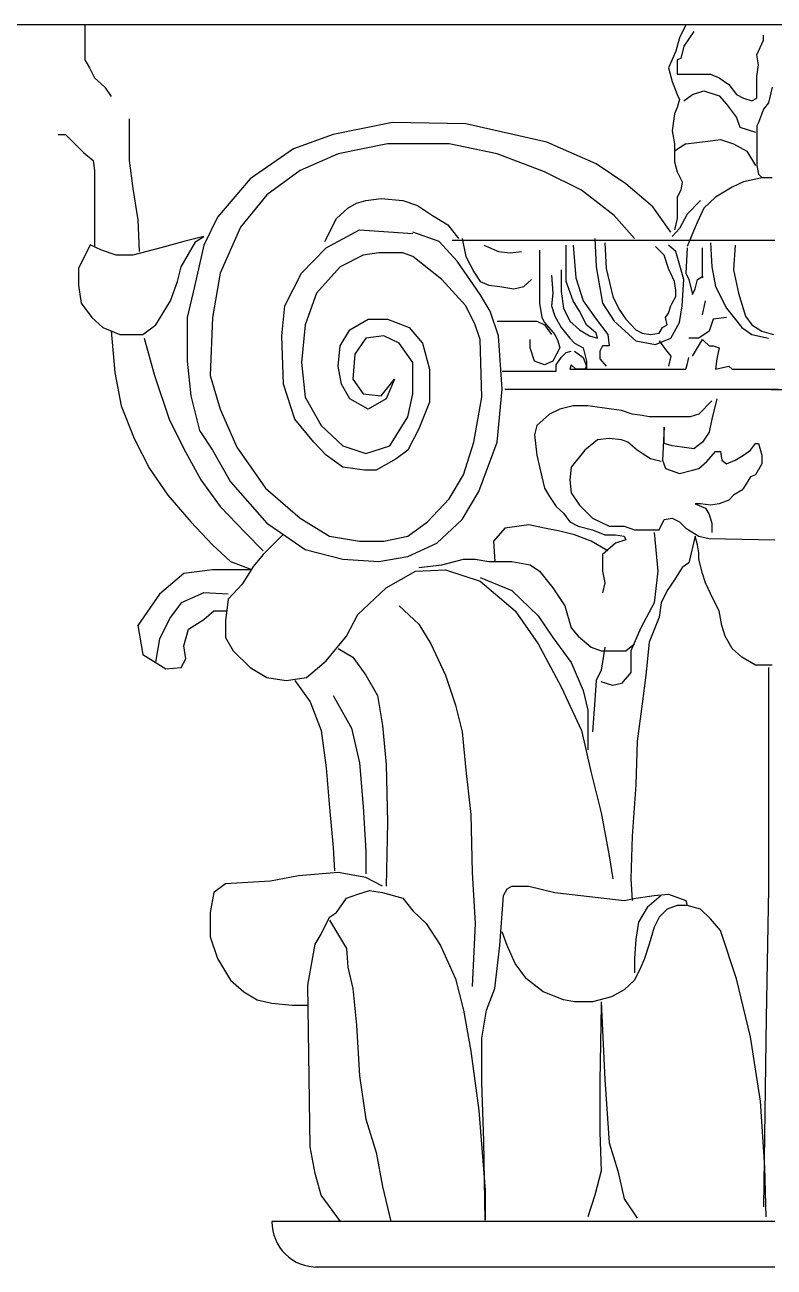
# Model space of a CAD drawing. Header units: metres. Extents: x 2217 to 2595, y -381 to -273.
# Drawn here: x 2354.5321 to 2354.7901, y -368.9156 to -368.4879 of the extents above; entities that cross this region are included whole.
import ezdxf

# ---------------------------------------------------------------- set-up
doc = ezdxf.new("R2010")
doc.units = ezdxf.units.M
doc.header["$LTSCALE"] = 0.5
doc.header["$MEASUREMENT"] = 0
doc.layers.add('A-FIX', color=144, linetype='Continuous')

msp = doc.modelspace()

# ---------------------------------------------------------------- linework, layer by layer
at = {"layer": 'A-FIX', "ltscale": 0.5}
for p, q in [((2359.32733, -368.48792), (2353.17733, -368.48792)), ((2354.55274, -368.48792), (2354.55274, -368.49478)), ((2354.75966, -368.48792), (2354.75747, -368.49244)), ((2354.76246, -368.49026), (2354.75903, -368.49524)), ((2354.78646, -368.49322), (2354.78646, -368.4915)), ((2354.55274, -368.49478), (2354.55274, -368.49992)), ((2354.75747, -368.49244), (2354.75623, -368.49696)), ((2354.75903, -368.49524), (2354.75794, -368.49945)), ((2354.78412, -368.4982), (2354.78646, -368.49322)), ((2354.55274, -368.49992), (2354.5543, -368.50272)), ((2354.75623, -368.49696), (2354.75374, -368.50272)), ((2354.75794, -368.49945), (2354.7567, -368.49992)), ((2354.7567, -368.49992), (2354.7567, -368.5049)), ((2354.78474, -368.50163), (2354.78412, -368.4982)), ((2354.5543, -368.50272), (2354.55601, -368.50615)), ((2354.75374, -368.50272), (2354.75498, -368.5074)), ((2354.78412, -368.50568), (2354.78474, -368.50163)), ((2354.55601, -368.50615), (2354.55959, -368.50942)), ((2354.75498, -368.5074), (2354.7567, -368.51191)), ((2354.7567, -368.5049), (2354.76823, -368.5049)), ((2354.76823, -368.5049), (2354.77119, -368.50615)), ((2354.77119, -368.50615), (2354.77446, -368.50849)), ((2354.77446, -368.50849), (2354.77711, -368.51191)), ((2354.78412, -368.50849), (2354.78412, -368.50568)), ((2354.78412, -368.51316), (2354.78412, -368.50849)), ((2354.55959, -368.50942), (2354.56178, -368.51254)), ((2354.7567, -368.51191), (2354.75747, -368.51363)), ((2354.75903, -368.5141), (2354.76199, -368.51191)), ((2354.76199, -368.51191), (2354.76589, -368.51067)), ((2354.76589, -368.51067), (2354.77119, -368.51238)), ((2354.77119, -368.51238), (2354.77368, -368.51519)), ((2354.77711, -368.51191), (2354.7796, -368.51316)), ((2354.7796, -368.51316), (2354.7824, -368.5141)), ((2354.7824, -368.5141), (2354.78412, -368.51316)), ((2354.78942, -368.50942), (2354.78817, -368.51472)), ((2354.7567, -368.51643), (2354.75576, -368.51861)), ((2354.75747, -368.51363), (2354.7567, -368.51643)), ((2354.77368, -368.51519), (2354.77711, -368.51986)), ((2354.78646, -368.5169), (2354.78474, -368.52158)), ((2354.78817, -368.51472), (2354.78646, -368.5169)), ((2354.56801, -368.52033), (2354.56801, -368.53466)), ((2354.65869, -368.52158), (2354.63828, -368.52563)), ((2354.68393, -368.52204), (2354.65869, -368.52158)), ((2354.75576, -368.51861), (2354.75498, -368.52438)), ((2354.77711, -368.51986), (2354.77835, -368.52313)), ((2354.78474, -368.52158), (2354.78412, -368.52267)), ((2354.54355, -368.52563), (2354.54604, -368.52563)), ((2354.54604, -368.52563), (2354.54931, -368.5289)), ((2354.63828, -368.52563), (2354.62457, -368.53061)), ((2354.71182, -368.52827), (2354.68393, -368.52204)), ((2354.75498, -368.52438), (2354.75576, -368.5289)), ((2354.77835, -368.52313), (2354.78365, -368.52485)), ((2354.78412, -368.52267), (2354.78412, -368.52656)), ((2354.54931, -368.5289), (2354.55227, -368.53186)), ((2354.65698, -368.5289), (2354.63999, -368.53233)), ((2354.67817, -368.5289), (2354.65698, -368.5289)), ((2354.69468, -368.53233), (2354.67817, -368.5289)), ((2354.72881, -368.53575), (2354.71182, -368.52827)), ((2354.75576, -368.5289), (2354.75576, -368.53513)), ((2354.75966, -368.5289), (2354.75576, -368.53139)), ((2354.75966, -368.5289), (2354.76823, -368.52781)), ((2354.76823, -368.52781), (2354.77165, -368.52734)), ((2354.77165, -368.52734), (2354.77617, -368.5289)), ((2354.77617, -368.5289), (2354.78069, -368.53139)), ((2354.78412, -368.52656), (2354.78412, -368.53139)), ((2354.55227, -368.53186), (2354.55554, -368.53466)), ((2354.55554, -368.53466), (2354.55601, -368.53809)), ((2354.56801, -368.53466), (2354.56925, -368.54432)), ((2354.62457, -368.53061), (2354.60961, -368.5409)), ((2354.63999, -368.53233), (2354.6269, -368.53809)), ((2354.71104, -368.53856), (2354.69468, -368.53233)), ((2354.78069, -368.53139), (2354.78365, -368.53638)), ((2354.78412, -368.53139), (2354.78412, -368.53638)), ((2354.55601, -368.53809), (2354.55601, -368.56427)), ((2354.6269, -368.53809), (2354.61537, -368.5465)), ((2354.72382, -368.54479), (2354.71104, -368.53856)), ((2354.73909, -368.54261), (2354.72881, -368.53575)), ((2354.75576, -368.53513), (2354.7567, -368.53856)), ((2354.7567, -368.53856), (2354.75841, -368.54199)), ((2354.78412, -368.53638), (2354.78474, -368.53934)), ((2354.60961, -368.5409), (2354.59839, -368.55414)), ((2354.74828, -368.55056), (2354.73909, -368.54261)), ((2354.75841, -368.54199), (2354.75794, -368.54479)), ((2354.7796, -368.54199), (2354.7757, -368.54386)), ((2354.78646, -368.54043), (2354.7796, -368.54199)), ((2354.78474, -368.53934), (2354.78583, -368.54043)), ((2354.78583, -368.54043), (2354.78942, -368.54043)), ((2354.56925, -368.54432), (2354.57097, -368.55507)), ((2354.61537, -368.5465), (2354.60634, -368.55757)), ((2354.73504, -368.55352), (2354.72382, -368.54479)), ((2354.75794, -368.54479), (2354.7567, -368.54728)), ((2354.7567, -368.54728), (2354.7567, -368.55102)), ((2354.76994, -368.54728), (2354.76589, -368.55102)), ((2354.7757, -368.54386), (2354.76994, -368.54728)), ((2354.63937, -368.55461), (2354.64326, -368.55102)), ((2354.64326, -368.55102), (2354.64623, -368.54931)), ((2354.64623, -368.54931), (2354.6495, -368.54837)), ((2354.6495, -368.54837), (2354.6548, -368.54775)), ((2354.6548, -368.54775), (2354.66227, -368.54837)), ((2354.66227, -368.54837), (2354.66726, -368.55009)), ((2354.66726, -368.55009), (2354.6724, -368.55352)), ((2354.75451, -368.55928), (2354.74828, -368.55056)), ((2354.7567, -368.55102), (2354.7567, -368.55461)), ((2354.7648, -368.54837), (2354.76012, -368.55305)), ((2354.76589, -368.55102), (2354.76371, -368.5557)), ((2354.57097, -368.55507), (2354.57144, -368.56598)), ((2354.59839, -368.55414), (2354.59372, -368.5638)), ((2354.63532, -368.56255), (2354.63937, -368.55461)), ((2354.6724, -368.55352), (2354.6777, -368.55679)), ((2354.74205, -368.56146), (2354.73504, -368.55352)), ((2354.7567, -368.55461), (2354.75576, -368.5585)), ((2354.76012, -368.55305), (2354.75747, -368.55803)), ((2354.76371, -368.5557), (2354.76293, -368.55757)), ((2354.60634, -368.55757), (2354.59933, -368.57346)), ((2354.63579, -368.56473), (2354.64732, -368.5585)), ((2354.64732, -368.5585), (2354.6657, -368.55975)), ((2354.67474, -368.56255), (2354.6657, -368.55928)), ((2354.6777, -368.55679), (2354.68144, -368.56146)), ((2354.75747, -368.55803), (2354.75498, -368.56084)), ((2354.76293, -368.55757), (2354.76012, -368.56427)), ((2354.55461, -368.56364), (2354.55056, -368.57175)), ((2354.5585, -368.56551), (2354.55461, -368.56364)), ((2354.57891, -368.56473), (2354.56925, -368.56723)), ((2354.58686, -368.56255), (2354.57891, -368.56473)), ((2354.58593, -368.57128), (2354.59091, -368.56255)), ((2354.59372, -368.56084), (2354.58686, -368.56255)), ((2354.59372, -368.5638), (2354.59044, -368.57798)), ((2354.59091, -368.56255), (2354.59372, -368.56084)), ((2354.62737, -368.57346), (2354.63579, -368.56473)), ((2354.68097, -368.56925), (2354.67474, -368.56255)), ((2354.67926, -368.56209), (2354.79035, -368.56209)), ((2354.68269, -368.56146), (2354.68393, -368.5677)), ((2354.69016, -368.5638), (2354.69515, -368.56598)), ((2354.71852, -368.56473), (2354.71852, -368.5638)), ((2354.71852, -368.56925), (2354.71852, -368.56473)), ((2354.72086, -368.5638), (2354.72179, -368.57502)), ((2354.72834, -368.56146), (2354.72881, -368.57128)), ((2354.73177, -368.56302), (2354.73223, -368.57175)), ((2354.75218, -368.56723), (2354.74922, -368.56427)), ((2354.75623, -368.56598), (2354.75374, -368.5638)), ((2354.76012, -368.56473), (2354.75966, -368.57346)), ((2354.76542, -368.57003), (2354.76542, -368.56473)), ((2354.76823, -368.56302), (2354.76869, -368.57128)), ((2354.77664, -368.5638), (2354.77617, -368.57221)), ((2354.56349, -368.56723), (2354.5585, -368.56551)), ((2354.56925, -368.56723), (2354.56349, -368.56723)), ((2354.64856, -368.56723), (2354.64062, -368.57128)), ((2354.65402, -368.56645), (2354.64856, -368.56723)), ((2354.66227, -368.56645), (2354.65402, -368.56645)), ((2354.6657, -368.5677), (2354.66227, -368.56645)), ((2354.67567, -368.57564), (2354.6657, -368.5677)), ((2354.68393, -368.5677), (2354.68674, -368.57299)), ((2354.69515, -368.56598), (2354.6992, -368.56645)), ((2354.6992, -368.56645), (2354.7031, -368.56598)), ((2354.70933, -368.56551), (2354.70933, -368.57564)), ((2354.75374, -368.57175), (2354.75218, -368.56723)), ((2354.75903, -368.57564), (2354.75623, -368.56598)), ((2354.55056, -368.57175), (2354.55056, -368.57751)), ((2354.58468, -368.57626), (2354.58593, -368.57128)), ((2354.64062, -368.57128), (2354.63251, -368.58032)), ((2354.68892, -368.58078), (2354.68097, -368.56925)), ((2354.68674, -368.57299), (2354.68892, -368.57626)), ((2354.71681, -368.57221), (2354.71681, -368.57969)), ((2354.71852, -368.57626), (2354.71852, -368.56925)), ((2354.72881, -368.57128), (2354.73099, -368.58374)), ((2354.73223, -368.57175), (2354.73457, -368.58141)), ((2354.75576, -368.57626), (2354.75374, -368.57175)), ((2354.76542, -368.57502), (2354.76542, -368.57003)), ((2354.76869, -368.57128), (2354.76994, -368.57798)), ((2354.77617, -368.57221), (2354.77789, -368.58032)), ((2354.55056, -368.57751), (2354.55149, -368.58374)), ((2354.58219, -368.58296), (2354.58468, -368.57626)), ((2354.59933, -368.57346), (2354.59668, -368.58873)), ((2354.62161, -368.58468), (2354.62737, -368.57346)), ((2354.68393, -368.58468), (2354.67567, -368.57564)), ((2354.68892, -368.57626), (2354.69188, -368.57751)), ((2354.69188, -368.57751), (2354.69562, -368.57798)), ((2354.70388, -368.57798), (2354.70652, -368.57564)), ((2354.70933, -368.57564), (2354.70933, -368.58374)), ((2354.71338, -368.57408), (2354.71385, -368.58032)), ((2354.72086, -368.58296), (2354.71852, -368.57626)), ((2354.72179, -368.57502), (2354.72429, -368.58296)), ((2354.75623, -368.57923), (2354.75576, -368.57626)), ((2354.75841, -368.58468), (2354.75903, -368.57564)), ((2354.75966, -368.57346), (2354.76075, -368.57564)), ((2354.76075, -368.57564), (2354.76199, -368.58078)), ((2354.76293, -368.57876), (2354.76371, -368.57564)), ((2354.76371, -368.57564), (2354.76542, -368.57455)), ((2354.76542, -368.57455), (2354.76542, -368.57502)), ((2354.59044, -368.57798), (2354.58795, -368.58873)), ((2354.63251, -368.58032), (2354.62862, -368.59122)), ((2354.69235, -368.58655), (2354.68892, -368.58078)), ((2354.69562, -368.57798), (2354.70045, -368.57876)), ((2354.70045, -368.57876), (2354.70388, -368.57798)), ((2354.71385, -368.58032), (2354.71338, -368.58468)), ((2354.71681, -368.57969), (2354.71759, -368.58546)), ((2354.73457, -368.58141), (2354.73675, -368.58593)), ((2354.75498, -368.58374), (2354.75623, -368.58141)), ((2354.75623, -368.58141), (2354.75623, -368.57923)), ((2354.76199, -368.58078), (2354.76293, -368.57876)), ((2354.76994, -368.57798), (2354.77368, -368.58546)), ((2354.77789, -368.58032), (2354.78022, -368.58826)), ((2354.55149, -368.58374), (2354.55508, -368.58873)), ((2354.5772, -368.59122), (2354.58219, -368.58296)), ((2354.62052, -368.59496), (2354.62161, -368.58468)), ((2354.6872, -368.59122), (2354.68393, -368.58468)), ((2354.70933, -368.58374), (2354.71011, -368.58873)), ((2354.71338, -368.58468), (2354.71463, -368.58826)), ((2354.71759, -368.58546), (2354.71977, -368.58998)), ((2354.72304, -368.58655), (2354.72086, -368.58296)), ((2354.72429, -368.58296), (2354.72881, -368.5892)), ((2354.73099, -368.58374), (2354.73504, -368.58998)), ((2354.73675, -368.58593), (2354.73909, -368.5892)), ((2354.75374, -368.58717), (2354.75451, -368.58468)), ((2354.75451, -368.58468), (2354.75498, -368.58374)), ((2354.75747, -368.59044), (2354.75841, -368.58468)), ((2354.76542, -368.5878), (2354.76651, -368.58296)), ((2354.77368, -368.58546), (2354.77898, -368.59216)), ((2354.55508, -368.58873), (2354.55897, -368.59216)), ((2354.58795, -368.58873), (2354.58795, -368.60369)), ((2354.59668, -368.58873), (2354.5959, -368.60867)), ((2354.64404, -368.59294), (2354.65028, -368.5892)), ((2354.65028, -368.5892), (2354.65698, -368.5892)), ((2354.65698, -368.5892), (2354.66446, -368.59216)), ((2354.69515, -368.59496), (2354.69235, -368.58655)), ((2354.69468, -368.58998), (2354.6992, -368.58998)), ((2354.6992, -368.58998), (2354.7031, -368.58998)), ((2354.7031, -368.58998), (2354.70839, -368.58998)), ((2354.70839, -368.58998), (2354.71104, -368.59122)), ((2354.71011, -368.58873), (2354.71104, -368.59044)), ((2354.71463, -368.58826), (2354.71681, -368.59216)), ((2354.71977, -368.58998), (2354.72304, -368.59294)), ((2354.72553, -368.59122), (2354.72304, -368.58655)), ((2354.72881, -368.5892), (2354.73286, -368.59449)), ((2354.73504, -368.58998), (2354.74252, -368.59668)), ((2354.73909, -368.5892), (2354.74252, -368.59294)), ((2354.75264, -368.58873), (2354.75374, -368.58717)), ((2354.75327, -368.59122), (2354.75264, -368.58873)), ((2354.76916, -368.5892), (2354.76776, -368.5934)), ((2354.77368, -368.58873), (2354.76916, -368.5892)), ((2354.78022, -368.58826), (2354.7824, -368.59122)), ((2354.55897, -368.59216), (2354.56474, -368.59449)), ((2354.56178, -368.59325), (2354.56302, -368.60758)), ((2354.56474, -368.59449), (2354.57268, -368.59449)), ((2354.57268, -368.59449), (2354.5772, -368.59122)), ((2354.62862, -368.59122), (2354.62737, -368.60416)), ((2354.64062, -368.59839), (2354.64404, -368.59294)), ((2354.66446, -368.59216), (2354.66897, -368.59746)), ((2354.68892, -368.59621), (2354.6872, -368.59122)), ((2354.71104, -368.59044), (2354.71463, -368.59449)), ((2354.71104, -368.59122), (2354.71338, -368.59449)), ((2354.71463, -368.59449), (2354.71556, -368.59668)), ((2354.71681, -368.59216), (2354.71977, -368.59574)), ((2354.72304, -368.59294), (2354.72647, -368.59496)), ((2354.72881, -368.59403), (2354.72553, -368.59122)), ((2354.72927, -368.59574), (2354.72881, -368.59403)), ((2354.73286, -368.59449), (2354.73332, -368.59839)), ((2354.74252, -368.59294), (2354.7447, -368.59403)), ((2354.7447, -368.59403), (2354.7475, -368.59449)), ((2354.7475, -368.59449), (2354.75046, -368.59403)), ((2354.75046, -368.59403), (2354.75171, -368.59216)), ((2354.75171, -368.59216), (2354.75327, -368.59122)), ((2354.75451, -368.59574), (2354.75747, -368.59044)), ((2354.76776, -368.5934), (2354.76417, -368.59574)), ((2354.77898, -368.59216), (2354.7824, -368.59449)), ((2354.7824, -368.59122), (2354.78583, -368.5934)), ((2354.7824, -368.59449), (2354.78817, -368.59574)), ((2354.78583, -368.5934), (2354.78988, -368.59449)), ((2354.57315, -368.59574), (2354.57673, -368.60867)), ((2354.62114, -368.61163), (2354.62052, -368.59496)), ((2354.63999, -368.6054), (2354.64062, -368.59839)), ((2354.6495, -368.59574), (2354.64576, -368.60135)), ((2354.65573, -368.59496), (2354.6495, -368.59574)), ((2354.66103, -368.59746), (2354.65573, -368.59496)), ((2354.6657, -368.60416), (2354.66103, -368.59746)), ((2354.66897, -368.59746), (2354.67147, -368.60649)), ((2354.68939, -368.61615), (2354.68892, -368.59621)), ((2354.6964, -368.61335), (2354.69515, -368.59496)), ((2354.70606, -368.59917), (2354.70606, -368.59621)), ((2354.71556, -368.59668), (2354.71634, -368.59917)), ((2354.71977, -368.59574), (2354.72133, -368.59746)), ((2354.72133, -368.59746), (2354.72429, -368.59917)), ((2354.72647, -368.59496), (2354.72927, -368.59574)), ((2354.73099, -368.59839), (2354.73005, -368.60026)), ((2354.73332, -368.59839), (2354.73099, -368.59839)), ((2354.74252, -368.59668), (2354.74922, -368.59792)), ((2354.74922, -368.59792), (2354.75451, -368.59574)), ((2354.75046, -368.59668), (2354.75264, -368.59964)), ((2354.76417, -368.59574), (2354.76075, -368.59574)), ((2354.76199, -368.60197), (2354.76542, -368.59621)), ((2354.76542, -368.59621), (2354.76589, -368.59668)), ((2354.76589, -368.59668), (2354.76776, -368.59839)), ((2354.76776, -368.59839), (2354.76916, -368.59839)), ((2354.76916, -368.59839), (2354.77119, -368.59917)), ((2354.64576, -368.60135), (2354.64498, -368.60992)), ((2354.70762, -368.60369), (2354.70606, -368.59917)), ((2354.71634, -368.59917), (2354.71385, -368.60369)), ((2354.71509, -368.60493), (2354.71681, -368.60244)), ((2354.71681, -368.60244), (2354.71852, -368.60073)), ((2354.71852, -368.60073), (2354.72024, -368.60026)), ((2354.72133, -368.60026), (2354.72429, -368.60244)), ((2354.72429, -368.59917), (2354.72553, -368.60369)), ((2354.72429, -368.60244), (2354.72553, -368.6054)), ((2354.73005, -368.60026), (2354.73005, -368.60291)), ((2354.73005, -368.60291), (2354.73223, -368.6054)), ((2354.75264, -368.59964), (2354.75451, -368.60197)), ((2354.75451, -368.60197), (2354.75374, -368.6054)), ((2354.76012, -368.60493), (2354.76075, -368.60244)), ((2354.77041, -368.60291), (2354.76994, -368.60649)), ((2354.77119, -368.59917), (2354.77041, -368.60291)), ((2354.58795, -368.60369), (2354.5892, -368.61569)), ((2354.62737, -368.60416), (2354.62862, -368.61615)), ((2354.64108, -368.61163), (2354.63999, -368.6054)), ((2354.6657, -368.61491), (2354.6657, -368.60416)), ((2354.67147, -368.60649), (2354.67147, -368.61787)), ((2354.6964, -368.60712), (2354.71509, -368.60712)), ((2354.71104, -368.60493), (2354.70762, -368.60369)), ((2354.71385, -368.60369), (2354.71104, -368.60493)), ((2354.71509, -368.60712), (2354.71509, -368.60493)), ((2354.72024, -368.60493), (2354.71977, -368.60649)), ((2354.71977, -368.60649), (2354.75966, -368.60649)), ((2354.72179, -368.60649), (2354.72024, -368.60493)), ((2354.72491, -368.60649), (2354.72179, -368.60649)), ((2354.72553, -368.6054), (2354.72491, -368.60649)), ((2354.72553, -368.60369), (2354.72553, -368.60649)), ((2354.75966, -368.60649), (2354.76012, -368.60493)), ((2354.76994, -368.60649), (2354.77446, -368.6054)), ((2354.77446, -368.6054), (2354.7757, -368.60649)), ((2354.7757, -368.60649), (2354.79035, -368.60649)), ((2354.56302, -368.60758), (2354.5652, -368.61911)), ((2354.57673, -368.60867), (2354.58172, -368.62363)), ((2354.5959, -368.60867), (2354.59933, -368.6202)), ((2354.62503, -368.62363), (2354.62114, -368.61163)), ((2354.64404, -368.61662), (2354.64108, -368.61163)), ((2354.64498, -368.60992), (2354.64856, -368.61491)), ((2354.6548, -368.61569), (2354.65931, -368.60992)), ((2354.65931, -368.60992), (2354.65651, -368.61662)), ((2354.5892, -368.61569), (2354.59216, -368.62753)), ((2354.64856, -368.61491), (2354.6548, -368.61569)), ((2354.66399, -368.62285), (2354.6657, -368.61491)), ((2354.69468, -368.63158), (2354.6964, -368.61335)), ((2354.7916, -368.6135), (2354.69733, -368.6135)), ((2354.7891, -368.6135), (2354.88306, -368.6135)), ((2354.5652, -368.61911), (2354.56972, -368.63033)), ((2354.59933, -368.6202), (2354.60509, -368.63329)), ((2354.62862, -368.61615), (2354.63407, -368.62581)), ((2354.65028, -368.6202), (2354.64404, -368.61662)), ((2354.65651, -368.61662), (2354.65028, -368.6202)), ((2354.67147, -368.61787), (2354.66773, -368.62706)), ((2354.68674, -368.63158), (2354.68939, -368.61615)), ((2354.71634, -368.6202), (2354.71276, -368.62192)), ((2354.72086, -368.61911), (2354.71634, -368.6202)), ((2354.726, -368.61911), (2354.72086, -368.61911)), ((2354.7341, -368.6202), (2354.726, -368.61911)), ((2354.73753, -368.62067), (2354.7341, -368.6202)), ((2354.76869, -368.6174), (2354.76417, -368.62192)), ((2354.77041, -368.61662), (2354.76869, -368.62363)), ((2354.58172, -368.62363), (2354.58686, -368.63392)), ((2354.63158, -368.63158), (2354.62503, -368.62363)), ((2354.65776, -368.63282), (2354.66399, -368.62285)), ((2354.71276, -368.62192), (2354.70839, -368.62581)), ((2354.74127, -368.62192), (2354.73753, -368.62067)), ((2354.7447, -368.62239), (2354.74127, -368.62192)), ((2354.74704, -368.62285), (2354.7447, -368.62239)), ((2354.76121, -368.62285), (2354.74704, -368.62285)), ((2354.76417, -368.62192), (2354.76121, -368.62285)), ((2354.76869, -368.62363), (2354.76776, -368.62815)), ((2354.59216, -368.62753), (2354.59668, -368.63438)), ((2354.63407, -368.62581), (2354.64155, -368.63282)), ((2354.66773, -368.62706), (2354.66399, -368.63438)), ((2354.70839, -368.62581), (2354.70762, -368.62909)), ((2354.75218, -368.62644), (2354.75171, -368.63781)), ((2354.75218, -368.63205), (2354.75218, -368.62644)), ((2354.76776, -368.62815), (2354.76542, -368.63158)), ((2354.56972, -368.63033), (2354.57502, -368.64062)), ((2354.63579, -368.6361), (2354.63158, -368.63158)), ((2354.64155, -368.63282), (2354.6495, -368.63547)), ((2354.6495, -368.63547), (2354.65776, -368.63282)), ((2354.68315, -368.6428), (2354.68674, -368.63158)), ((2354.68845, -368.64856), (2354.69468, -368.63158)), ((2354.70762, -368.62909), (2354.70839, -368.6361)), ((2354.72927, -368.6308), (2354.72491, -368.63438)), ((2354.73332, -368.63033), (2354.72927, -368.6308)), ((2354.73753, -368.6308), (2354.73332, -368.63033)), ((2354.73971, -368.63158), (2354.73753, -368.6308)), ((2354.74298, -368.63438), (2354.73971, -368.63158)), ((2354.75498, -368.63282), (2354.75218, -368.63205)), ((2354.75841, -368.63329), (2354.75498, -368.63282)), ((2354.76542, -368.63158), (2354.76246, -368.63392)), ((2354.78194, -368.63438), (2354.78365, -368.63205)), ((2354.78365, -368.63205), (2354.78474, -368.63205)), ((2354.78474, -368.63205), (2354.78583, -368.6361)), ((2354.58686, -368.63392), (2354.59263, -368.64451)), ((2354.59668, -368.63438), (2354.60291, -368.64529)), ((2354.60509, -368.63329), (2354.61491, -368.64747)), ((2354.64155, -368.64015), (2354.63579, -368.6361)), ((2354.65994, -368.63734), (2354.65308, -368.64124)), ((2354.66399, -368.63438), (2354.65994, -368.63734)), ((2354.70839, -368.6361), (2354.71011, -368.64358)), ((2354.72491, -368.63438), (2354.72024, -368.64015)), ((2354.7447, -368.63547), (2354.74298, -368.63438)), ((2354.7475, -368.63734), (2354.7447, -368.63547)), ((2354.75124, -368.63828), (2354.7475, -368.63734)), ((2354.76246, -368.63392), (2354.75841, -368.63329)), ((2354.76698, -368.63828), (2354.76994, -368.63485)), ((2354.76994, -368.63485), (2354.77165, -368.63485)), ((2354.77165, -368.63485), (2354.77212, -368.63781)), ((2354.77664, -368.63781), (2354.7796, -368.6361)), ((2354.7796, -368.6361), (2354.78194, -368.63438)), ((2354.78583, -368.6361), (2354.78583, -368.63906)), ((2354.57502, -368.64062), (2354.58125, -368.64981)), ((2354.64903, -368.64124), (2354.64155, -368.64015)), ((2354.65308, -368.64124), (2354.64903, -368.64124)), ((2354.72024, -368.64015), (2354.71977, -368.64451)), ((2354.75171, -368.63781), (2354.75264, -368.64062)), ((2354.75264, -368.64062), (2354.75747, -368.64233)), ((2354.75747, -368.64233), (2354.76199, -368.64124)), ((2354.76199, -368.64124), (2354.76417, -368.64062)), ((2354.76417, -368.64062), (2354.76698, -368.63828)), ((2354.77212, -368.63781), (2354.77368, -368.63906)), ((2354.77368, -368.63906), (2354.77664, -368.63781)), ((2354.78583, -368.63906), (2354.78365, -368.6428)), ((2354.59263, -368.64451), (2354.59933, -368.6537)), ((2354.60291, -368.64529), (2354.61537, -368.65947)), ((2354.67817, -368.65105), (2354.68315, -368.6428)), ((2354.71011, -368.64358), (2354.71104, -368.64747)), ((2354.71977, -368.64451), (2354.72024, -368.64903)), ((2354.78194, -368.64358), (2354.7796, -368.64747)), ((2354.78365, -368.6428), (2354.78194, -368.64358)), ((2354.58125, -368.64981), (2354.5892, -368.659)), ((2354.61491, -368.64747), (2354.6269, -368.65775)), ((2354.68269, -368.65822), (2354.68845, -368.64856)), ((2354.71104, -368.64747), (2354.71276, -368.65028)), ((2354.71276, -368.65028), (2354.71509, -368.6537)), ((2354.72024, -368.64903), (2354.72304, -368.65324)), ((2354.77617, -368.64981), (2354.77446, -368.65152)), ((2354.77898, -368.64809), (2354.77617, -368.64981)), ((2354.7796, -368.64747), (2354.77898, -368.64809)), ((2354.59933, -368.6537), (2354.6079, -368.66274)), ((2354.67069, -368.659), (2354.67817, -368.65105)), ((2354.71509, -368.6537), (2354.71759, -368.65604)), ((2354.72304, -368.65324), (2354.72756, -368.65775)), ((2354.7648, -368.65277), (2354.76293, -368.65277)), ((2354.76293, -368.65277), (2354.76651, -368.65433)), ((2354.76823, -368.65324), (2354.7648, -368.65277)), ((2354.76651, -368.65433), (2354.76776, -368.65651)), ((2354.77119, -368.65277), (2354.76823, -368.65324)), ((2354.77446, -368.65152), (2354.77119, -368.65277)), ((2354.6269, -368.65775), (2354.63703, -368.66399)), ((2354.67396, -368.66632), (2354.68269, -368.65822)), ((2354.71759, -368.65604), (2354.71977, -368.659)), ((2354.72756, -368.65775), (2354.73332, -368.66056)), ((2354.75046, -368.66181), (2354.75218, -368.65822)), ((2354.75218, -368.65822), (2354.75498, -368.65775)), ((2354.75498, -368.65775), (2354.75747, -368.659)), ((2354.76776, -368.65651), (2354.76869, -368.65947)), ((2354.5892, -368.659), (2354.59668, -368.66695)), ((2354.6079, -368.66274), (2354.61413, -368.66897)), ((2354.61537, -368.65947), (2354.62005, -368.66274)), ((2354.62005, -368.66274), (2354.62862, -368.66851)), ((2354.66399, -368.66399), (2354.67069, -368.659)), ((2354.69733, -368.66118), (2354.69344, -368.6657)), ((2354.70559, -368.66009), (2354.69733, -368.66118)), ((2354.71104, -368.66118), (2354.70559, -368.66009)), ((2354.71634, -368.66227), (2354.71104, -368.66118)), ((2354.72133, -368.66352), (2354.71634, -368.66227)), ((2354.71977, -368.659), (2354.72257, -368.66056)), ((2354.72257, -368.66056), (2354.72756, -368.66181)), ((2354.72756, -368.66181), (2354.73177, -368.66352)), ((2354.73332, -368.66056), (2354.73847, -368.66056)), ((2354.73847, -368.66056), (2354.74205, -368.66181)), ((2354.74205, -368.66181), (2354.7447, -368.66181)), ((2354.7447, -368.66181), (2354.75046, -368.66181)), ((2354.74875, -368.66274), (2354.75, -368.67598)), ((2354.75747, -368.659), (2354.75966, -368.66118)), ((2354.75966, -368.66118), (2354.76417, -368.66399)), ((2354.76869, -368.65947), (2354.76869, -368.66274)), ((2354.59668, -368.66695), (2354.60291, -368.67271)), ((2354.62098, -368.66336), (2354.61413, -368.67022)), ((2354.63703, -368.66399), (2354.64732, -368.6657)), ((2354.64732, -368.6657), (2354.65573, -368.6657)), ((2354.65573, -368.6657), (2354.66399, -368.66399)), ((2354.66399, -368.671), (2354.67396, -368.66632)), ((2354.69344, -368.6657), (2354.6939, -368.67271)), ((2354.72709, -368.6657), (2354.72133, -368.66352)), ((2354.73286, -368.66897), (2354.72709, -368.6657)), ((2354.73551, -368.66632), (2354.73099, -368.67022)), ((2354.73177, -368.66352), (2354.73551, -368.66352)), ((2354.73551, -368.66352), (2354.73847, -368.66399)), ((2354.73909, -368.66523), (2354.73551, -368.66632)), ((2354.73847, -368.66399), (2354.73909, -368.66523)), ((2354.76293, -368.66399), (2354.76075, -368.67318)), ((2354.76371, -368.66695), (2354.76293, -368.66399)), ((2354.76417, -368.66975), (2354.76371, -368.66695)), ((2354.76417, -368.66399), (2354.76776, -368.66477)), ((2354.76776, -368.66477), (2354.79035, -368.66523)), ((2354.61413, -368.67022), (2354.61086, -368.67427)), ((2354.62862, -368.66851), (2354.64155, -368.67193)), ((2354.65402, -368.67271), (2354.66399, -368.671)), ((2354.73099, -368.67022), (2354.73099, -368.67598)), ((2354.76417, -368.67193), (2354.76417, -368.66975)), ((2354.59668, -368.67552), (2354.58686, -368.67676)), ((2354.60961, -368.67552), (2354.59668, -368.67552)), ((2354.60291, -368.67271), (2354.60992, -368.67536)), ((2354.61086, -368.67427), (2354.60696, -368.6805)), ((2354.64155, -368.67193), (2354.65402, -368.67271)), ((2354.66664, -368.67598), (2354.67692, -368.67552)), ((2354.66773, -368.67474), (2354.67567, -368.6738)), ((2354.67567, -368.6738), (2354.68315, -368.67193)), ((2354.67692, -368.67552), (2354.68892, -368.67941)), ((2354.68315, -368.67193), (2354.6872, -368.67193)), ((2354.6872, -368.67193), (2354.69188, -368.67271)), ((2354.69188, -368.67271), (2354.69982, -368.67271)), ((2354.69982, -368.67271), (2354.70606, -368.6738)), ((2354.70606, -368.6738), (2354.70933, -368.67598)), ((2354.75841, -368.67474), (2354.75576, -368.67894)), ((2354.76075, -368.67318), (2354.75841, -368.67474)), ((2354.76542, -368.67676), (2354.76417, -368.67193)), ((2354.58686, -368.67676), (2354.57845, -368.68393)), ((2354.65651, -368.68175), (2354.66664, -368.67598)), ((2354.68892, -368.67817), (2354.69982, -368.68268)), ((2354.68892, -368.67941), (2354.70092, -368.6897)), ((2354.70933, -368.67598), (2354.71385, -368.68175)), ((2354.73099, -368.67598), (2354.73177, -368.68004)), ((2354.73177, -368.68004), (2354.73099, -368.68346)), ((2354.75, -368.67598), (2354.74875, -368.68689)), ((2354.75576, -368.67894), (2354.75327, -368.68268)), ((2354.76651, -368.68004), (2354.76542, -368.67676)), ((2354.76916, -368.68564), (2354.76651, -368.68004)), ((2354.57845, -368.68393), (2354.57097, -368.69468)), ((2354.59372, -368.68346), (2354.58593, -368.68689)), ((2354.60213, -368.68393), (2354.59372, -368.68346)), ((2354.60696, -368.6805), (2354.60213, -368.68564)), ((2354.64669, -368.69094), (2354.65651, -368.68175)), ((2354.69982, -368.68268), (2354.70886, -368.69141)), ((2354.71385, -368.68175), (2354.71805, -368.68798)), ((2354.75327, -368.68268), (2354.75124, -368.68689)), ((2354.58593, -368.68689), (2354.58219, -368.69188)), ((2354.60213, -368.68564), (2354.6012, -368.69312)), ((2354.66103, -368.68798), (2354.66773, -368.69421)), ((2354.71805, -368.68798), (2354.72024, -368.69546)), ((2354.74875, -368.68689), (2354.74423, -368.69546)), ((2354.75124, -368.68689), (2354.75046, -368.69188)), ((2354.77119, -368.6897), (2354.76916, -368.68564)), ((2354.58219, -368.69188), (2354.57845, -368.69936)), ((2354.58842, -368.69593), (2354.59372, -368.69266)), ((2354.59372, -368.69266), (2354.59714, -368.6897)), ((2354.59714, -368.6897), (2354.60166, -368.6897)), ((2354.6428, -368.69842), (2354.64669, -368.69094)), ((2354.70092, -368.6897), (2354.70886, -368.70107)), ((2354.70886, -368.69141), (2354.71385, -368.69889)), ((2354.75046, -368.69188), (2354.74704, -368.70045)), ((2354.77212, -368.69468), (2354.77119, -368.6897)), ((2354.57097, -368.69468), (2354.57268, -368.70465)), ((2354.58686, -368.70169), (2354.58842, -368.69593)), ((2354.6012, -368.69312), (2354.6012, -368.69889)), ((2354.66773, -368.69421), (2354.67193, -368.70107)), ((2354.72024, -368.69546), (2354.72257, -368.69842)), ((2354.74423, -368.69546), (2354.7408, -368.70341)), ((2354.77321, -368.69842), (2354.77212, -368.69468)), ((2354.57845, -368.69936), (2354.57704, -368.7073)), ((2354.6012, -368.69889), (2354.60384, -368.70341)), ((2354.63579, -368.70684), (2354.6428, -368.69842)), ((2354.67193, -368.70107), (2354.67692, -368.71182)), ((2354.70886, -368.70107), (2354.71681, -368.71587)), ((2354.71385, -368.69889), (2354.72024, -368.70746)), ((2354.72257, -368.69842), (2354.72709, -368.70216)), ((2354.73909, -368.70341), (2354.74205, -368.70107)), ((2354.74704, -368.70045), (2354.74594, -368.71182)), ((2354.7757, -368.70263), (2354.77321, -368.69842)), ((2354.57268, -368.70465), (2354.58063, -368.70964)), ((2354.58748, -368.70621), (2354.58686, -368.70169)), ((2354.60384, -368.70341), (2354.60961, -368.70917)), ((2354.63999, -368.70263), (2354.64498, -368.70559)), ((2354.64498, -368.70559), (2354.6495, -368.71182)), ((2354.72709, -368.70216), (2354.73052, -368.70341)), ((2354.73177, -368.70216), (2354.73052, -368.71011)), ((2354.73052, -368.70341), (2354.73504, -368.70341)), ((2354.73504, -368.70341), (2354.73909, -368.70341)), ((2354.7408, -368.70341), (2354.7408, -368.71089)), ((2354.77898, -368.70559), (2354.7757, -368.70263)), ((2354.78365, -368.70839), (2354.77898, -368.70559)), ((2354.58063, -368.70964), (2354.58593, -368.70917)), ((2354.58593, -368.70917), (2354.58748, -368.70621)), ((2354.60961, -368.70917), (2354.61537, -368.7126)), ((2354.62909, -368.7126), (2354.63579, -368.70684)), ((2354.72024, -368.70746), (2354.72429, -368.71712)), ((2354.73052, -368.71011), (2354.72881, -368.71369)), ((2354.78942, -368.70839), (2354.78365, -368.70839)), ((2354.78817, -368.70917), (2354.78817, -368.73878)), ((2354.61537, -368.7126), (2354.62207, -368.71369)), ((2354.62207, -368.71369), (2354.62909, -368.7126)), ((2354.62503, -368.71369), (2354.63033, -368.72101)), ((2354.6495, -368.71182), (2354.65355, -368.71883)), ((2354.67692, -368.71182), (2354.68035, -368.7221)), ((2354.72881, -368.71369), (2354.72834, -368.72039)), ((2354.73457, -368.7154), (2354.73052, -368.71416)), ((2354.7408, -368.71089), (2354.73753, -368.71463)), ((2354.74594, -368.71182), (2354.7447, -368.72164)), ((2354.71681, -368.71587), (2354.72382, -368.73083)), ((2354.72429, -368.71712), (2354.726, -368.72382)), ((2354.73753, -368.71463), (2354.73457, -368.7154)), ((2354.63033, -368.72101), (2354.63407, -368.73083)), ((2354.63828, -368.71883), (2354.64451, -368.73005)), ((2354.65355, -368.71883), (2354.65526, -368.72912)), ((2354.68035, -368.7221), (2354.68269, -368.7313)), ((2354.72834, -368.72039), (2354.72756, -368.7313)), ((2354.7447, -368.72164), (2354.74298, -368.73457)), ((2354.726, -368.72382), (2354.726, -368.73753)), ((2354.63407, -368.73083), (2354.63579, -368.74376)), ((2354.64451, -368.73005), (2354.64732, -368.74205)), ((2354.65526, -368.72912), (2354.65651, -368.74252)), ((2354.68269, -368.7313), (2354.68393, -368.74454)), ((2354.72382, -368.73083), (2354.72709, -368.74548)), ((2354.74298, -368.73457), (2354.74252, -368.74953)), ((2354.78817, -368.73878), (2354.78817, -368.76449)), ((2354.63579, -368.74376), (2354.63703, -368.75747)), ((2354.64732, -368.74205), (2354.64856, -368.75701)), ((2354.65651, -368.74252), (2354.65698, -368.76246)), ((2354.68393, -368.74454), (2354.68565, -368.75981)), ((2354.72709, -368.74548), (2354.73052, -368.75919)), ((2354.74252, -368.74953), (2354.74127, -368.76729)), ((2354.64856, -368.75701), (2354.6495, -368.77243)), ((2354.63703, -368.75747), (2354.63828, -368.77119)), ((2354.68565, -368.75981), (2354.68611, -368.77976)), ((2354.73052, -368.75919), (2354.73332, -368.77399)), ((2354.65698, -368.76246), (2354.65651, -368.78443)), ((2354.78817, -368.76449), (2354.78817, -368.78536)), ((2354.74127, -368.76729), (2354.7408, -368.78194)), ((2354.63828, -368.77119), (2354.63875, -368.77913)), ((2354.6495, -368.77243), (2354.6495, -368.78022)), ((2354.73332, -368.77399), (2354.73457, -368.78194)), ((2354.61662, -368.78272), (2354.6012, -368.78365)), ((2354.62628, -368.78085), (2354.61662, -368.78272)), ((2354.63999, -368.77976), (2354.62628, -368.78085)), ((2354.6495, -368.78147), (2354.63999, -368.77976)), ((2354.65526, -368.78443), (2354.6495, -368.78147)), ((2354.68611, -368.77976), (2354.6872, -368.79736)), ((2354.7408, -368.78194), (2354.74127, -368.78942)), ((2354.59714, -368.78661), (2354.5959, -368.79347)), ((2354.6012, -368.78365), (2354.59714, -368.78661)), ((2354.64669, -368.78723), (2354.65074, -368.78599)), ((2354.65074, -368.78599), (2354.65526, -368.78661)), ((2354.65526, -368.78661), (2354.66227, -368.78864)), ((2354.69686, -368.7877), (2354.69811, -368.78536)), ((2354.69811, -368.78536), (2354.69982, -368.78443)), ((2354.69982, -368.78443), (2354.70559, -368.78443)), ((2354.70559, -368.78443), (2354.71463, -368.78661)), ((2354.71463, -368.78661), (2354.73847, -368.78942)), ((2354.78817, -368.78536), (2354.78739, -368.82977)), ((2354.63937, -368.79347), (2354.6428, -368.78864)), ((2354.6428, -368.78864), (2354.64669, -368.78723)), ((2354.66227, -368.78864), (2354.6657, -368.793)), ((2354.69562, -368.80484), (2354.69686, -368.7877)), ((2354.73847, -368.78942), (2354.74252, -368.78864)), ((2354.74252, -368.78864), (2354.74875, -368.7877)), ((2354.75124, -368.7877), (2354.74641, -368.79175)), ((2354.74875, -368.7877), (2354.75374, -368.78723)), ((2354.7567, -368.79113), (2354.75327, -368.79238)), ((2354.75374, -368.78723), (2354.75966, -368.78942)), ((2354.76012, -368.79113), (2354.7567, -368.79113)), ((2354.75966, -368.78942), (2354.76012, -368.79113)), ((2354.7648, -368.79238), (2354.76012, -368.79113)), ((2354.5959, -368.79347), (2354.5959, -368.80188)), ((2354.63407, -368.80095), (2354.63703, -368.79518)), ((2354.63703, -368.79518), (2354.63937, -368.79347)), ((2354.6657, -368.793), (2354.67022, -368.79736)), ((2354.74641, -368.79175), (2354.74345, -368.79689)), ((2354.75046, -368.79518), (2354.74875, -368.79861)), ((2354.75327, -368.79238), (2354.75046, -368.79518)), ((2354.76823, -368.79565), (2354.7648, -368.79238)), ((2354.77165, -368.7997), (2354.76823, -368.79565)), ((2354.63703, -368.79612), (2354.6428, -368.80593)), ((2354.67022, -368.79736), (2354.67521, -368.80484)), ((2354.6872, -368.79736), (2354.68611, -368.81902)), ((2354.74345, -368.79689), (2354.74252, -368.80266)), ((2354.74875, -368.79861), (2354.74704, -368.80437)), ((2354.77711, -368.81637), (2354.77165, -368.7997)), ((2354.5959, -368.80188), (2354.59839, -368.80936)), ((2354.63205, -368.80437), (2354.63407, -368.80095)), ((2354.69811, -368.80484), (2354.6964, -368.80017)), ((2354.74252, -368.80266), (2354.74205, -368.80936)), ((2354.62955, -368.81855), (2354.63205, -368.80437)), ((2354.6428, -368.80593), (2354.64326, -368.81232)), ((2354.67521, -368.80484), (2354.68035, -368.81637)), ((2354.6939, -368.81964), (2354.69562, -368.80484)), ((2354.70092, -368.81107), (2354.69811, -368.80484)), ((2354.74704, -368.80437), (2354.74548, -368.80936)), ((2354.59839, -368.80936), (2354.60291, -368.81684)), ((2354.64326, -368.81232), (2354.64498, -368.81964)), ((2354.70481, -368.81637), (2354.70092, -368.81107)), ((2354.74205, -368.80936), (2354.74205, -368.81435)), ((2354.74423, -368.81232), (2354.74205, -368.81684)), ((2354.74548, -368.80936), (2354.74423, -368.81232)), ((2354.60291, -368.81684), (2354.60743, -368.82089)), ((2354.68035, -368.81637), (2354.68315, -368.82712)), ((2354.71058, -368.82089), (2354.70481, -368.81637)), ((2354.74205, -368.81684), (2354.73847, -368.82011)), ((2354.78194, -368.83631), (2354.77711, -368.81637)), ((2354.60743, -368.82089), (2354.6121, -368.82354)), ((2354.63033, -368.87418), (2354.62955, -368.81855)), ((2354.64498, -368.81964), (2354.64623, -368.83226)), ((2354.6911, -368.82712), (2354.6939, -368.81964)), ((2354.71759, -368.82354), (2354.71058, -368.82089)), ((2354.73847, -368.82011), (2354.7341, -368.8226)), ((2354.6121, -368.82354), (2354.61709, -368.82478)), ((2354.61709, -368.82478), (2354.6241, -368.82541)), ((2354.6241, -368.82541), (2354.62971, -368.82541)), ((2354.72133, -368.82432), (2354.71759, -368.82354)), ((2354.72756, -368.82432), (2354.72133, -368.82432)), ((2354.7341, -368.8226), (2354.72756, -368.82432)), ((2354.73052, -368.82541), (2354.73005, -368.85158)), ((2354.73052, -368.82432), (2354.73177, -368.85096)), ((2354.68315, -368.82712), (2354.68565, -368.8413)), ((2354.68939, -368.83678), (2354.6911, -368.82712)), ((2354.78739, -368.82977), (2354.78646, -368.8949)), ((2354.64623, -368.83226), (2354.64732, -368.84971)), ((2354.68939, -368.85221), (2354.68939, -368.83678)), ((2354.78537, -368.85844), (2354.78194, -368.83631)), ((2354.68565, -368.8413), (2354.68845, -368.86171)), ((2354.64732, -368.84971), (2354.6495, -368.86467)), ((2354.73177, -368.85096), (2354.73332, -368.87277)), ((2354.69016, -368.87215), (2354.68939, -368.85221)), ((2354.73005, -368.85158), (2354.73005, -368.86919)), ((2354.78692, -368.88119), (2354.78537, -368.85844)), ((2354.68845, -368.86171), (2354.69063, -368.88914)), ((2354.6495, -368.86467), (2354.65308, -368.8762)), ((2354.69063, -368.89942), (2354.69016, -368.87215)), ((2354.73005, -368.86919), (2354.73052, -368.88244)), ((2354.63205, -368.88337), (2354.63033, -368.87418)), ((2354.65308, -368.8762), (2354.65526, -368.88789)), ((2354.73332, -368.87277), (2354.73628, -368.88244)), ((2354.78739, -368.89833), (2354.78692, -368.88119)), ((2354.63407, -368.89085), (2354.63205, -368.88337)), ((2354.73052, -368.88244), (2354.72834, -368.89085)), ((2354.73628, -368.88244), (2354.73847, -368.8921)), ((2354.65526, -368.88789), (2354.65807, -368.89989)), ((2354.69063, -368.88914), (2354.69063, -368.89942)), ((2354.64077, -368.89989), (2354.63407, -368.89085)), ((2354.72834, -368.89085), (2354.726, -368.89833)), ((2354.73847, -368.8921), (2354.74298, -368.8988)), ((2354.64077, -368.89989), (2354.61709, -368.89989)), ((2354.79035, -368.89989), (2354.64077, -368.89989)), ((2354.79035, -368.91562), (2354.6322, -368.91562))]:
    msp.add_line(p, q, dxfattribs=at)
msp.add_arc((2354.63263, -368.90012), 0.01546, 179.4227, 271.3322, dxfattribs=at)

doc.saveas('drawing.dxf')
